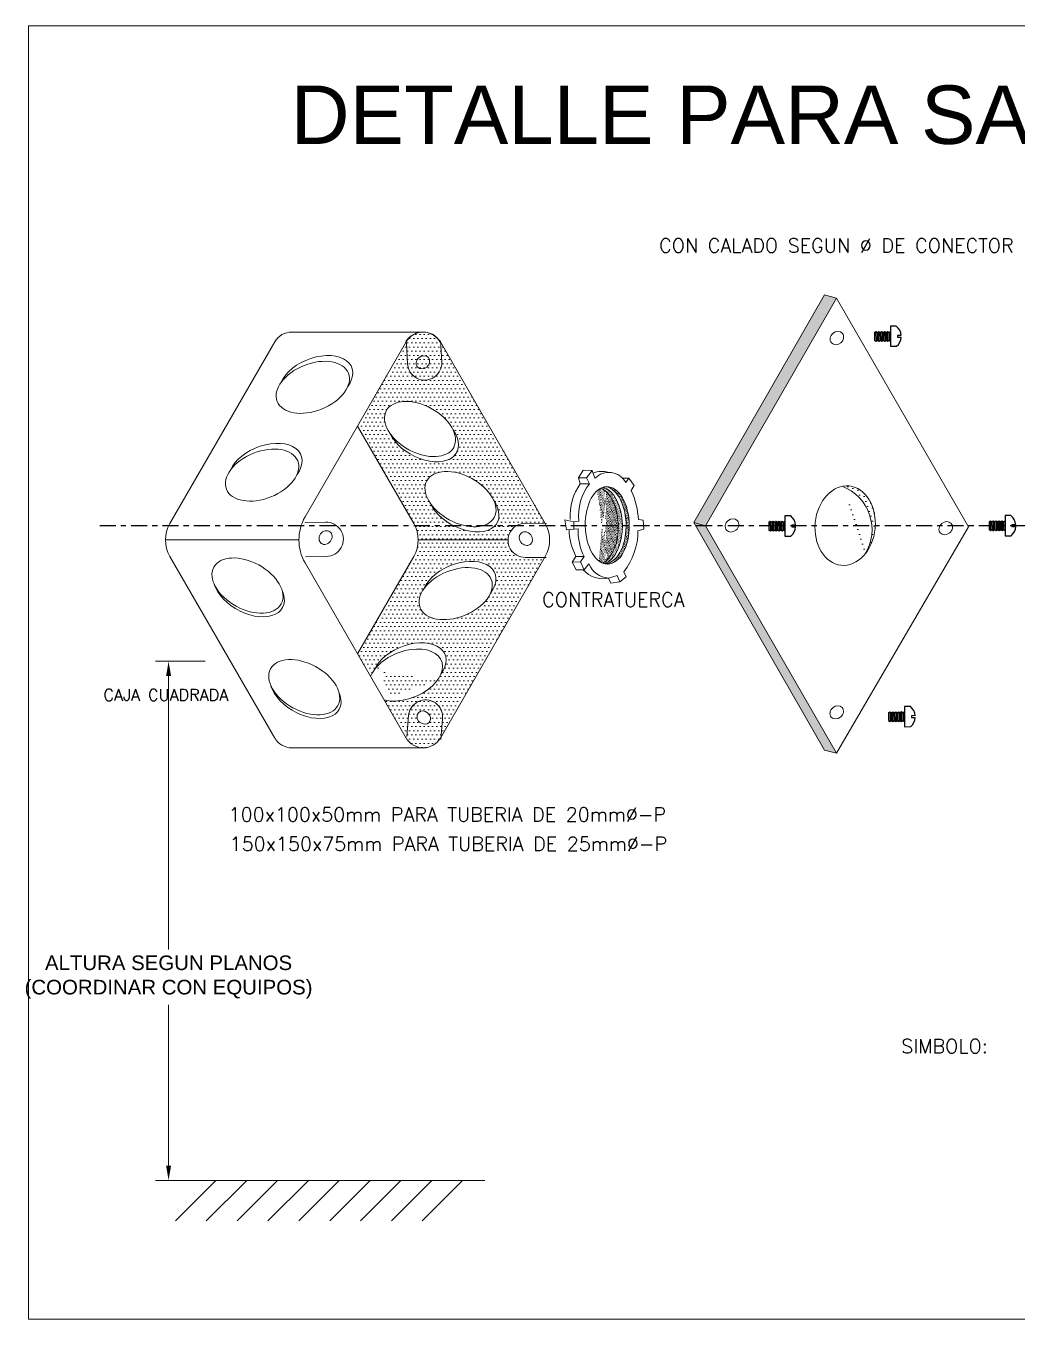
# Model space of a CAD drawing. Header units: inches. Extents: x 1693 to 10990, y 1878 to 5055.
# Drawn here: x 1910.08 to 1929.42, y 2294.99 to 2320.22 of the extents above; entities that cross this region are included whole.
import ezdxf
from ezdxf.enums import TextEntityAlignment as Align

# ---------------------------------------------------------------- set-up
doc = ezdxf.new("R2010")
doc.units = ezdxf.units.IN
for name, pattern in [('CENTER', [20, 12.5, -2.5, 2.5, -2.5]), ('CONTINUA', [0]), ('RAYITAS', [0.375, 0.25, -0.125])]:
    doc.linetypes.add(name, pattern=pattern)
for name, color, linetype, lineweight in [('ALUMBRADO', 5, 'Continuous', 25), ('AUTOS', 2, 'Continuous', 20), ('CABLEADO', 4, 'Continuous', 5), ('IE-DIAGRAMA', 1, 'Continuous', 0), ('TEXTOLEYENDA', 3, 'Continuous', 5), ('TOMACORRIENTE', 22, 'RAYITAS', 9), ('TOMACORRIENTE ALTURA', 120, 'Continuous', 5)]:
    doc.layers.add(name, color=color, linetype=linetype, lineweight=lineweight)
doc.styles.add('Romans', font='romans.shx')
doc.styles.get("Standard").update_dxf_attribs({"font": 'arial.ttf'})
doc.styles.add('SWIS', font='swisse.ttf')
pattern_1 = [(0, (4217.62622, 3847.220766), (0.0407090148, 0.0814180296), [0, -0.0814180296])]
pattern_2 = [(0, (673.267247, 625.495525), (0.0079375, 0.015875), [0, -0.015875])]
pattern_3 = [(45, (2594.67861, 3056.93561), (-0.031984023, 0.095952068), [0, -0.090464477])]

# ---------------------------------------------------------------- blocks, each defined once
blk = doc.blocks.new('A$C657778DB')
at = {"linetype": 'Continuous', "ltscale": 0.05, "true_color": 0xffffff}
h = blk.add_hatch(dxfattribs=at)
h.set_pattern_fill('DOTS', scale=0.01, style=0)
h.set_pattern_definition(pattern_2)
edge = h.paths.add_edge_path()
edge.add_ellipse((0.461, 0.55), major_axis=(0.238, -0.373), ratio=0.567103, start_angle=14.9753, end_angle=166.2136, ccw=False)
edge.add_ellipse((0.565, 0.619), major_axis=(0.238, -0.373), ratio=0.567103, start_angle=346.2136, end_angle=351.4306)
edge.add_ellipse((0.499, 0.576), major_axis=(0.238, -0.373), ratio=0.567103, start_angle=9.4947, end_angle=171.4306)
edge.add_ellipse((0.565, 0.619), major_axis=(0.238, -0.373), ratio=0.567103, start_angle=189.4947, end_angle=194.9753)
edge = h.paths.add_edge_path()
edge.add_ellipse((0.499, 0.576), major_axis=(0.238, -0.373), ratio=0.567103, start_angle=9.4947, end_angle=171.4306, ccw=False)
edge.add_ellipse((0.565, 0.619), major_axis=(0.238, -0.373), ratio=0.567103, start_angle=351.4306, end_angle=541.5551)
edge.add_ellipse((0.533, 0.602), major_axis=(0.238, -0.373), ratio=0.567103, start_angle=1.5551, end_angle=173.1898)
edge.add_ellipse((0.565, 0.619), major_axis=(0.238, -0.373), ratio=0.567103, start_angle=181.5551, end_angle=189.4947)
h = blk.add_hatch(dxfattribs=at)
h.set_pattern_fill('DOTS', scale=0.01, style=0)
h.set_pattern_definition(pattern_2)
edge = h.paths.add_edge_path()
edge.add_ellipse((0.499, 0.576), major_axis=(0.238, -0.373), ratio=0.567103, start_angle=9.4947, end_angle=171.4306, ccw=False)
edge.add_ellipse((0.565, 0.619), major_axis=(0.238, -0.373), ratio=0.567103, start_angle=351.4306, end_angle=541.5551)
edge.add_ellipse((0.533, 0.602), major_axis=(0.238, -0.373), ratio=0.567103, start_angle=1.5551, end_angle=173.1898)
edge.add_ellipse((0.565, 0.619), major_axis=(0.238, -0.373), ratio=0.567103, start_angle=181.5551, end_angle=189.4947)
at = {"layer": 'TOMACORRIENTE', "color": 3, "linetype": 'Continuous', "ltscale": 0.05}
blk.add_line((0.49, 1.208), (0.428, 1.17), dxfattribs=at)
for points in [[(0.487, 1.148), (0.49, 1.208), (0.588, 1.167), (0.588, 1.101)], [(0.09, 1.061), (0, 1.01), (0, 0.907), (0.079, 0.957)], [(0.143, 0.917), (0.079, 0.957), (0.09, 1.061), (0.162, 1.004)], [(0, 0.907), (0.053, 0.861), (0.143, 0.917)], [(0.832, 0.863), (0.882, 0.884), (0.944, 0.801), (0.896, 0.749)], [(0.264, 0.491), (0.218, 0.453), (0.12, 0.419), (0.195, 0.332), (0.264, 0.383), (0.218, 0.453)], [(0.268, 0.386), (0.302, 0.411)], [(0.894, 0.115), (0.964, 0.191), (1.027, 0.147), (0.947, 0.078), (0.894, 0.115)], [(1.027, 0.147), (1.058, 0.235), (1.004, 0.267)], [(0.447, 0.051), (0.525, 0.103)], [(0.447, 0.051), (0.525, 0.103)], [(0.608, 0.049), (0.619, 0.135)]]:
    blk.add_lwpolyline(points, dxfattribs=at)
blk.add_lwpolyline([(0.608, 0.049), (0.525, 0.103), (0.526, 0.178), (0.447, 0.13), (0.447, 0.051), (0.529, 0), (0.608, 0.049)], close=True, dxfattribs=at)
for centre, radius, start, end in [((0.32, 0.894), 0.254, 103.898, 144.3867), ((0.379, 0.954), 0.222, 60.851, 167.0479), ((0.124, 0.381), 0.856, 34.2191, 57.1978), ((0.712, 0.848), 0.573, 173.0801, 218.4996), ((0.694, 0.823), 0.642, 176.6202, 215.0628), ((0.255, 0.353), 0.754, 353.4974, 31.7162), ((0.813, 0.736), 0.708, 212.9946, 238.837), ((0.91, 0.771), 0.707, 210.627, 237.0957), ((0.687, 0.323), 0.293, 252.3401, 314.8329), ((0.772, 0.343), 0.258, 233.6371, 298.0845)]:
    blk.add_arc(centre, radius, start, end, dxfattribs=at)
blk.add_ellipse((0.565, 0.619), major_axis=(0.238, -0.373), ratio=0.567103, dxfattribs=at)
at = {"layer": 'TOMACORRIENTE', "color": 7, "linetype": 'Continuous', "ltscale": 0.05, "true_color": 0xffffff}
for centre, start_param, end_param in [((0.533, 0.602), 0.027142, 3.022732), ((0.461, 0.55), 0.261367, 2.900974), ((0.499, 0.576), 0.165715, 2.992029)]:
    blk.add_ellipse(centre, major_axis=(0.238, -0.373), ratio=0.567103, start_param=start_param, end_param=end_param, dxfattribs=at)

msp = doc.modelspace()

# ---------------------------------------------------------------- hatches: boundary and pattern name
at = {"layer": 'CABLEADO', "linetype": 'CONTINUA'}
h = msp.add_hatch(dxfattribs=at)
h.set_pattern_fill('DOTS', color=1, scale=0.056985, angle=45, style=0)
h.set_pattern_definition(pattern_3)
edge = h.paths.add_edge_path()
edge.add_ellipse((1926.064, 2310.471), major_axis=(-0.078, -0.774), ratio=0.755017, start_angle=48.5961, end_angle=193.4523)
edge.add_arc((1925.685, 2310.393), 0.903, -32.0279, 69.2994, ccw=False)
at = {"layer": 'TOMACORRIENTE', "linetype": 'Continuous', "ltscale": 0.05}
h = msp.add_hatch(dxfattribs=at)
h.set_pattern_fill('DOTS', color=8, scale=0.056985, angle=45, style=0)
h.set_pattern_definition(pattern_3)
h.paths.add_polyline_path([(1923.342, 2310.469), (1923.109, 2310.533), (1925.66, 2306.091), (1925.893, 2306.027)])
h.paths.add_polyline_path([(1925.893, 2314.911), (1925.66, 2314.974), (1923.109, 2310.533), (1923.342, 2310.469)])
at = {"layer": 'TOMACORRIENTE', "ltscale": 0.05}
h = msp.add_hatch(dxfattribs=at)
h.set_pattern_fill('DOTS', scale=0.051287, style=0)
h.set_pattern_definition(pattern_1)
h.paths.add_polyline_path([(1918.167, 2314.056, 0.57735), (1917.501, 2314.056), (1916.552, 2312.412), (1917.649, 2310.512, -0.131652), (1917.735, 2310.191), (1919.487, 2310.191, -0.415562), (1919.83, 2310.516), (1920.212, 2310.514)])
edge = h.paths.add_edge_path(flags=16)
edge.add_ellipse((1917.828, 2312.255), major_axis=(-0.657, 0.358), ratio=0.61372, start_angle=39.8027, end_angle=230.5667, ccw=False)
edge.add_ellipse((1917.77, 2312.356), major_axis=(-0.657, 0.358), ratio=0.61372, start_angle=219.8027, end_angle=410.5667, ccw=False)
edge = h.paths.add_edge_path(flags=16)
edge.add_ellipse((1918.56, 2310.988), major_axis=(-0.657, 0.358), ratio=0.61372, start_angle=219.8027, end_angle=410.5667, ccw=False)
edge.add_ellipse((1918.618, 2310.887), major_axis=(-0.657, 0.358), ratio=0.61372, start_angle=39.8027, end_angle=230.5667, ccw=False)
h.paths.add_polyline_path([(1917.527, 2313.634), (1917.528, 2313.619, -0.011224)], flags=16)
h = msp.add_hatch(dxfattribs=at)
h.set_pattern_fill('DOTS', scale=0.051287, style=0)
h.set_pattern_definition(pattern_1)
edge = h.paths.add_edge_path()
edge.add_line((1920.2, 2309.847), (1919.825, 2309.85))
edge.add_arc((1919.82, 2310.183), 0.333, 178.5982, 270.9069, ccw=False)
edge.add_line((1919.487, 2310.191), (1917.735, 2310.191))
edge.add_arc((1917.094, 2310.191), 0.641, -30, 0, ccw=False)
edge.add_line((1917.649, 2309.871), (1916.552, 2307.97))
edge.add_line((1916.552, 2307.97), (1916.808, 2307.527))
edge.add_ellipse((1917.495, 2307.555), major_axis=(-0.695, -0.276), ratio=0.61372, start_angle=315.3581, end_angle=330.2646, ccw=False)
edge.add_ellipse((1917.565, 2307.676), major_axis=(-0.695, -0.276), ratio=0.61372, start_angle=135.3581, end_angle=329.114, ccw=False)
edge.add_ellipse((1917.495, 2307.555), major_axis=(-0.695, -0.276), ratio=0.61372, start_angle=40.0765, end_angle=149.114, ccw=False)
edge.add_line((1917.072, 2307.069), (1917.501, 2306.326))
edge.add_arc((1917.834, 2306.519), 0.385, 210, 330)
edge.add_line((1918.167, 2306.326), (1918.181, 2306.35))
edge.add_line((1918.181, 2306.35), (1918.21, 2306.702))
edge.add_arc((1917.878, 2306.737), 0.333, 353.945, 533.945)
edge.add_line((1917.547, 2306.772), (1917.546, 2306.757))
edge.add_arc((1917.878, 2306.737), 0.333, -6.055, 176.5172, ccw=False)
edge.add_line((1918.21, 2306.702), (1918.181, 2306.35))
edge.add_line((1918.181, 2306.35), (1920.2, 2309.847))
edge = h.paths.add_edge_path(flags=16)
edge.add_ellipse((1918.466, 2309.144), major_axis=(-0.695, -0.276), ratio=0.61372, start_angle=315.3581, end_angle=509.114, ccw=False)
edge.add_ellipse((1918.536, 2309.266), major_axis=(-0.695, -0.276), ratio=0.61372, start_angle=135.3581, end_angle=329.114, ccw=False)
edge = h.paths.add_edge_path(flags=17)
edge.add_ellipse((1917.843, 2306.725), major_axis=(0.104, -0.095), ratio=0.849713, start_angle=0, end_angle=360, ccw=False)

# ---------------------------------------------------------------- linework, layer by layer
at = {"color": 4, "linetype": 'CENTER', "ltscale": 0.025}
msp.add_line((1911.522, 2310.471), (1941.162, 2310.471), dxfattribs=at)
at = {"layer": 'ALUMBRADO', "color": 2, "linetype": 'Continuous'}
for p, q in [((1926.637, 2314.241), (1926.638, 2314.087)), ((1926.665, 2314.261), (1926.666, 2314.068)), ((1926.693, 2314.241), (1926.694, 2314.088)), ((1926.721, 2314.261), (1926.722, 2314.069)), ((1926.721, 2314.261), (1926.749, 2314.241)), ((1926.749, 2314.241), (1926.75, 2314.089)), ((1926.778, 2314.261), (1926.779, 2314.069)), ((1926.806, 2314.242), (1926.807, 2314.088)), ((1926.834, 2314.262), (1926.835, 2314.069)), ((1926.834, 2314.262), (1926.862, 2314.242)), ((1926.864, 2314.089), (1926.862, 2314.242)), ((1926.862, 2314.242), (1926.864, 2314.089)), ((1926.89, 2314.262), (1926.892, 2314.07)), ((1926.919, 2314.242), (1926.92, 2314.09)), ((1927.062, 2314.364), (1926.946, 2314.363)), ((1926.946, 2314.363), (1926.949, 2313.97)), ((1926.947, 2314.262), (1926.948, 2314.07)), ((1926.722, 2314.069), (1926.75, 2314.089)), ((1926.835, 2314.069), (1926.864, 2314.089)), ((1926.949, 2313.97), (1927.064, 2313.97)), ((1925.001, 2310.662), (1924.886, 2310.661)), ((1924.886, 2310.661), (1924.889, 2310.268)), ((1929.297, 2310.667), (1929.182, 2310.667)), ((1929.182, 2310.667), (1929.184, 2310.274)), ((1924.577, 2310.539), (1924.578, 2310.385)), ((1924.604, 2310.559), (1924.606, 2310.366)), ((1924.633, 2310.539), (1924.634, 2310.386)), ((1924.66, 2310.559), (1924.662, 2310.367)), ((1924.66, 2310.559), (1924.689, 2310.539)), ((1924.662, 2310.367), (1924.69, 2310.386)), ((1924.689, 2310.539), (1924.69, 2310.386)), ((1924.717, 2310.559), (1924.718, 2310.367)), ((1924.745, 2310.54), (1924.746, 2310.386)), ((1924.773, 2310.56), (1924.775, 2310.367)), ((1924.773, 2310.56), (1924.802, 2310.54)), ((1924.775, 2310.367), (1924.803, 2310.387)), ((1924.803, 2310.387), (1924.802, 2310.54)), ((1924.802, 2310.54), (1924.803, 2310.387)), ((1924.83, 2310.56), (1924.831, 2310.368)), ((1924.858, 2310.54), (1924.859, 2310.388)), ((1924.887, 2310.56), (1924.888, 2310.368)), ((1928.872, 2310.545), (1928.873, 2310.391)), ((1928.9, 2310.564), (1928.901, 2310.372)), ((1928.928, 2310.545), (1928.929, 2310.392)), ((1928.956, 2310.565), (1928.957, 2310.372)), ((1928.956, 2310.565), (1928.984, 2310.545)), ((1928.957, 2310.372), (1928.985, 2310.392)), ((1928.984, 2310.545), (1928.985, 2310.392)), ((1929.013, 2310.565), (1929.014, 2310.373)), ((1929.041, 2310.546), (1929.042, 2310.392)), ((1929.069, 2310.566), (1929.07, 2310.373)), ((1929.069, 2310.566), (1929.098, 2310.546)), ((1929.07, 2310.373), (1929.099, 2310.393)), ((1929.099, 2310.393), (1929.098, 2310.546)), ((1929.098, 2310.546), (1929.099, 2310.393)), ((1929.126, 2310.566), (1929.127, 2310.374)), ((1929.154, 2310.546), (1929.155, 2310.394)), ((1929.182, 2310.566), (1929.184, 2310.374)), ((1924.889, 2310.268), (1925.004, 2310.268)), ((1929.184, 2310.274), (1929.3, 2310.274)), ((1926.911, 2306.819), (1926.912, 2306.665)), ((1926.939, 2306.838), (1926.94, 2306.646)), ((1926.967, 2306.819), (1926.968, 2306.665)), ((1926.995, 2306.838), (1926.996, 2306.646)), ((1926.995, 2306.838), (1927.023, 2306.819)), ((1927.023, 2306.819), (1927.024, 2306.666)), ((1927.052, 2306.839), (1927.053, 2306.646)), ((1927.08, 2306.82), (1927.081, 2306.666)), ((1927.108, 2306.839), (1927.109, 2306.647)), ((1927.108, 2306.839), (1927.137, 2306.82)), ((1927.138, 2306.667), (1927.137, 2306.82)), ((1927.137, 2306.82), (1927.138, 2306.667)), ((1927.165, 2306.84), (1927.166, 2306.647)), ((1927.193, 2306.82), (1927.194, 2306.667)), ((1927.336, 2306.941), (1927.221, 2306.94)), ((1927.221, 2306.94), (1927.223, 2306.547)), ((1927.221, 2306.84), (1927.223, 2306.648)), ((1926.996, 2306.646), (1927.024, 2306.666)), ((1927.109, 2306.647), (1927.138, 2306.667)), ((1927.223, 2306.547), (1927.339, 2306.548))]:
    msp.add_line(p, q, dxfattribs=at)
for points in [[(1926.636, 2314.241), (1926.664, 2314.261), (1926.692, 2314.241), (1926.721, 2314.261)], [(1926.749, 2314.241), (1926.777, 2314.261), (1926.805, 2314.242), (1926.834, 2314.262)], [(1926.862, 2314.242), (1926.89, 2314.262), (1926.919, 2314.242), (1926.947, 2314.262)], [(1926.637, 2314.088), (1926.665, 2314.068), (1926.693, 2314.088), (1926.722, 2314.069)], [(1926.75, 2314.089), (1926.778, 2314.069), (1926.806, 2314.089), (1926.835, 2314.069)], [(1926.864, 2314.089), (1926.892, 2314.07), (1926.92, 2314.09), (1926.948, 2314.07)], [(1924.576, 2310.539), (1924.604, 2310.559), (1924.632, 2310.539), (1924.66, 2310.559)], [(1924.577, 2310.386), (1924.605, 2310.366), (1924.633, 2310.386), (1924.662, 2310.367)], [(1924.689, 2310.539), (1924.716, 2310.559), (1924.745, 2310.54), (1924.773, 2310.56)], [(1924.69, 2310.386), (1924.718, 2310.367), (1924.746, 2310.387), (1924.775, 2310.367)], [(1924.802, 2310.54), (1924.83, 2310.56), (1924.858, 2310.54), (1924.887, 2310.56)], [(1924.803, 2310.387), (1924.831, 2310.368), (1924.859, 2310.388), (1924.888, 2310.368)], [(1928.871, 2310.545), (1928.899, 2310.564), (1928.927, 2310.545), (1928.956, 2310.565)], [(1928.872, 2310.392), (1928.901, 2310.372), (1928.928, 2310.392), (1928.957, 2310.372)], [(1928.984, 2310.545), (1929.012, 2310.565), (1929.04, 2310.546), (1929.069, 2310.566)], [(1928.985, 2310.392), (1929.013, 2310.373), (1929.041, 2310.393), (1929.07, 2310.373)], [(1929.098, 2310.546), (1929.126, 2310.566), (1929.154, 2310.546), (1929.182, 2310.566)], [(1929.099, 2310.393), (1929.127, 2310.374), (1929.155, 2310.394), (1929.184, 2310.374)], [(1926.911, 2306.818), (1926.938, 2306.838), (1926.967, 2306.818), (1926.995, 2306.838)], [(1927.023, 2306.819), (1927.051, 2306.839), (1927.079, 2306.819), (1927.108, 2306.839)], [(1927.137, 2306.82), (1927.165, 2306.84), (1927.193, 2306.82), (1927.221, 2306.84)], [(1926.912, 2306.665), (1926.94, 2306.646), (1926.968, 2306.666), (1926.996, 2306.646)], [(1927.024, 2306.666), (1927.052, 2306.646), (1927.08, 2306.666), (1927.109, 2306.647)], [(1927.138, 2306.667), (1927.166, 2306.647), (1927.194, 2306.667), (1927.223, 2306.648)]]:
    msp.add_lwpolyline(points, dxfattribs=at)
at = {"layer": 'ALUMBRADO', "color": 2, "linetype": 'Continuous', "flags": 128}
for points in [[(1927.157, 2314.184), (1927.083, 2314.184), (1927.083, 2314.151), (1927.157, 2314.151)], [(1925.097, 2310.482), (1925.022, 2310.482), (1925.023, 2310.449), (1925.097, 2310.449)], [(1929.392, 2310.488), (1929.318, 2310.488), (1929.318, 2310.454), (1929.393, 2310.455)], [(1927.431, 2306.762), (1927.357, 2306.761), (1927.357, 2306.728), (1927.432, 2306.729)]]:
    msp.add_lwpolyline(points, dxfattribs=at)
at = {"layer": 'ALUMBRADO', "color": 2, "linetype": 'Continuous'}
for centre, start, end in [((1926.906, 2314.166), 4.1654, 51.7604), ((1926.906, 2314.166), 308.9982, 356.5932), ((1924.846, 2310.464), 4.1654, 51.7604), ((1929.141, 2310.47), 4.1654, 51.7604), ((1924.846, 2310.464), 308.9982, 356.5932), ((1929.141, 2310.47), 308.9982, 356.5932), ((1927.18, 2306.743), 4.1654, 51.7604), ((1927.18, 2306.743), 308.9982, 356.5932)]:
    msp.add_arc(centre, 0.252, start, end, dxfattribs=at)
at = {"layer": 'CABLEADO', "color": 7, "linetype": 'CONTINUA'}
for p, q in [((1917.834, 2314.248), (1915.27, 2314.248)), ((1914.937, 2314.056), (1912.89, 2310.512)), ((1917.501, 2314.056), (1915.529, 2310.64)), ((1917.528, 2313.619), (1917.505, 2314.039)), ((1918.167, 2314.056), (1920.213, 2310.512)), ((1918.193, 2313.67), (1918.171, 2314.075)), ((1917.649, 2310.512), (1916.552, 2312.412)), ((1915.942, 2310.537), (1915.521, 2310.528)), ((1919.815, 2310.516), (1920.236, 2310.514)), ((1915.408, 2310.191), (1912.804, 2310.191)), ((1919.487, 2310.191), (1917.735, 2310.191)), ((1912.89, 2309.871), (1914.937, 2306.326)), ((1915.942, 2309.87), (1915.536, 2309.861)), ((1916.552, 2307.97), (1917.649, 2309.871)), ((1918.167, 2306.326), (1920.213, 2309.871)), ((1919.825, 2309.85), (1920.231, 2309.847)), ((1917.501, 2306.326), (1915.529, 2309.742)), ((1917.547, 2306.772), (1917.512, 2306.353)), ((1918.21, 2306.702), (1918.176, 2306.297)), ((1917.834, 2306.134), (1915.27, 2306.134))]:
    msp.add_line(p, q, dxfattribs=at)
for centre, radius, start, end in [((1915.27, 2313.864), 0.385, 90, 150), ((1917.823, 2313.864), 0.385, 28.3228, 148.3228), ((1917.834, 2313.864), 0.385, 30, 150), ((1917.861, 2313.644), 0.333, 181.8056, 4.3778), ((1916.306, 2310.191), 0.898, 150, 210), ((1913.445, 2310.191), 0.641, 150, 210), ((1915.942, 2310.204), 0.333, 270, 92.5723), ((1917.094, 2310.191), 0.641, 330, 30), ((1919.82, 2310.183), 0.333, 88.3346, 270.9069), ((1919.658, 2310.191), 0.641, 330, 30), ((1917.878, 2306.737), 0.333, 353.945, 176.5172), ((1915.27, 2306.519), 0.385, 210, 270), ((1917.834, 2306.519), 0.385, 210, 330)]:
    msp.add_arc(centre, radius, start, end, dxfattribs=at)
at = {"layer": 'CABLEADO', "color": 9, "linetype": 'CONTINUA', "true_color": 0xc7c8ca}
msp.add_arc((1925.685, 2310.393), 0.903, 327.9721, 69.2994, dxfattribs=at)
for centre, major_axis, ratio in [((1925.902, 2314.131), (0.107, 0.092), 0.849713), ((1926.064, 2310.471), (-0.078, -0.774), 0.755017), ((1923.856, 2310.475), (0.107, 0.092), 0.849713), ((1928.026, 2310.421), (0.107, 0.092), 0.849713), ((1925.899, 2306.827), (0.107, 0.092), 0.849713)]:
    msp.add_ellipse(centre, major_axis=major_axis, ratio=ratio, dxfattribs=at)
at = {"layer": 'CABLEADO', "color": 7, "linetype": 'CONTINUA'}
for centre, major_axis, ratio in [((1915.679, 2313.17), (-0.695, -0.276), 0.61372), ((1917.826, 2313.657), (0.107, 0.092), 0.849713), ((1917.77, 2312.356), (-0.657, 0.358), 0.61372), ((1914.69, 2311.457), (-0.695, -0.276), 0.61372), ((1918.56, 2310.988), (-0.657, 0.358), 0.61372), ((1919.835, 2310.217), (0.085, -0.112), 0.849713), ((1914.405, 2309.3), (-0.657, 0.358), 0.61372), ((1918.466, 2309.144), (-0.695, -0.276), 0.61372), ((1915.512, 2307.317), (-0.657, 0.358), 0.61372)]:
    msp.add_ellipse(centre, major_axis=major_axis, ratio=ratio, dxfattribs=at)
for centre, major_axis, start_param, end_param in [((1915.743, 2313.282), (-0.695, -0.276), 2.372288, 5.73428), ((1914.754, 2311.569), (-0.695, -0.276), 2.372288, 5.73428), ((1917.828, 2312.255), (-0.657, 0.358), 0.694688, 4.024147), ((1918.618, 2310.887), (-0.657, 0.358), 0.694688, 4.024147), ((1918.536, 2309.266), (-0.695, -0.276), 2.362444, 5.744123), ((1914.432, 2309.23), (-0.657, 0.358), 0.551508, 3.825245), ((1917.495, 2307.555), (-0.695, -0.276), 0.699466, 5.764204), ((1917.565, 2307.676), (-0.695, -0.276), 2.362444, 5.744123), ((1915.538, 2307.246), (-0.657, 0.358), 0.551508, 3.825245)]:
    msp.add_ellipse(centre, major_axis=major_axis, ratio=0.61372, start_param=start_param, end_param=end_param, dxfattribs=at)
at = {"layer": 'CABLEADO', "color": 7, "linetype": 'CONTINUA', "extrusion": (0, 0, -1)}
for centre, major_axis in [((1915.927, 2310.238), (-0.083, -0.114)), ((1917.843, 2306.725), (0.104, -0.095))]:
    msp.add_ellipse(centre, major_axis=major_axis, ratio=0.849713, dxfattribs=at)
at = {"layer": 'IE-DIAGRAMA', "linetype": 'Continuous'}
msp.add_lwpolyline([(1910.136, 2320.224), (1910.136, 2294.985), (1949.083, 2294.985), (1949.083, 2320.224)], close=True, dxfattribs=at)
at = {"layer": 'TOMACORRIENTE', "color": 9, "linetype": 'Continuous', "ltscale": 0.05, "true_color": 0xc7c8ca}
msp.add_line((1923.109, 2310.533), (1925.66, 2306.091), dxfattribs=at)
at = {"layer": 'TOMACORRIENTE', "color": 1, "linetype": 'Continuous', "ltscale": 0.05}
for points in [[(1923.109, 2310.533), (1925.66, 2314.974)], [(1925.893, 2314.911), (1923.342, 2310.469), (1925.893, 2306.027), (1928.469, 2310.447), (1925.893, 2314.911)], [(1925.893, 2314.911), (1925.66, 2314.974)], [(1923.342, 2310.469), (1923.109, 2310.533)], [(1925.893, 2306.027), (1925.66, 2306.091)]]:
    msp.add_lwpolyline(points, dxfattribs=at)
at = {"layer": 'TOMACORRIENTE ALTURA', "color": 7, "ltscale": 0.05}
msp.add_line((1913.578, 2307.824), (1912.609, 2307.824), dxfattribs=at)
at = {"layer": 'TOMACORRIENTE ALTURA', "color": 2, "ltscale": 0.05}
for p, q in [((1912.865, 2307.539), (1912.865, 2302.2)), ((1912.865, 2297.977), (1912.865, 2301.118)), ((1913.578, 2297.692), (1912.609, 2297.692))]:
    msp.add_line(p, q, dxfattribs=at)
at = {"layer": 'TOMACORRIENTE ALTURA', "color": 2, "linetype": 'Continuous', "ltscale": 0.05}
for points in [[(1912.999, 2296.904), (1913.787, 2297.692)], [(1913.007, 2297.692), (1919.037, 2297.692)], [(1913.601, 2296.904), (1914.389, 2297.692)], [(1914.203, 2296.904), (1914.991, 2297.692)], [(1914.804, 2296.904), (1915.592, 2297.692)], [(1915.406, 2296.904), (1916.194, 2297.692)], [(1916.008, 2296.904), (1916.796, 2297.692)], [(1916.61, 2296.904), (1917.398, 2297.692)], [(1917.211, 2296.904), (1917.999, 2297.692)], [(1917.813, 2296.904), (1918.601, 2297.692)]]:
    msp.add_lwpolyline(points, dxfattribs=at)
at = {"layer": 'TOMACORRIENTE ALTURA', "color": 7, "linetype": 'Continuous', "ltscale": 0.05}
msp.add_solid([(1912.818, 2307.539), (1912.913, 2307.539), (1912.865, 2307.824)], dxfattribs=at)
at = {"layer": 'TOMACORRIENTE ALTURA', "color": 2, "linetype": 'Continuous', "ltscale": 0.05}
msp.add_solid([(1912.818, 2297.977), (1912.913, 2297.977), (1912.865, 2297.692)], dxfattribs=at)

# ---------------------------------------------------------------- block references
at = {"layer": 'TOMACORRIENTE ALTURA', "linetype": 'Continuous', "ltscale": 0.05, "xscale": 1.709564925390675, "yscale": 1.709564925390675, "zscale": 1.709564925390675, "rotation": 328.2727660668258}
msp.add_blockref('A$C657778DB', (1920.045, 2310.083), dxfattribs=at)

# ---------------------------------------------------------------- texts
at = {"layer": 'AUTOS', "color": 4, "lineweight": 25, "style": 'SWIS'}
msp.add_text('DETALLE PARA SALIDA DE FUERZA', height=1.13971, dxfattribs=at).set_placement((1928.959, 2317.92), align=Align.CENTER)
at = {"layer": 'TEXTOLEYENDA', "color": 4, "style": 'Romans'}
for s, height, p in [('CON CALADO SEGUN %%C DE CONECTOR', 0.27353, (1925.893, 2315.803)), ('CONTRATUERCA', 0.27353, (1921.542, 2308.889)), ('CAJA CUADRADA', 0.22794, (1912.812, 2307.054)), ('100x100x50mm PARA TUBERIA DE 20mm%%C-P', 0.27353, (1918.303, 2304.694)), ('150x150x75mm PARA TUBERIA DE 25mm%%C-P', 0.27353, (1918.324, 2304.127)), ('SIMBOLO:', 0.2735, (1928.002, 2300.177))]:
    msp.add_text(s, height=height, dxfattribs=at).set_placement(p, align=Align.CENTER)
at = {"layer": 'TOMACORRIENTE ALTURA', "color": 4, "linetype": 'Continuous', "ltscale": 0.05, "insert": (1912.865, 2301.659), "char_height": 0.19945, "attachment_point": 5}
msp.add_mtext('\\A1;{\\H1.4286x;ALTURA SEGUN PLANOS\\P(COORDINAR CON EQUIPOS)}', dxfattribs=at)

doc.saveas('drawing.dxf')
